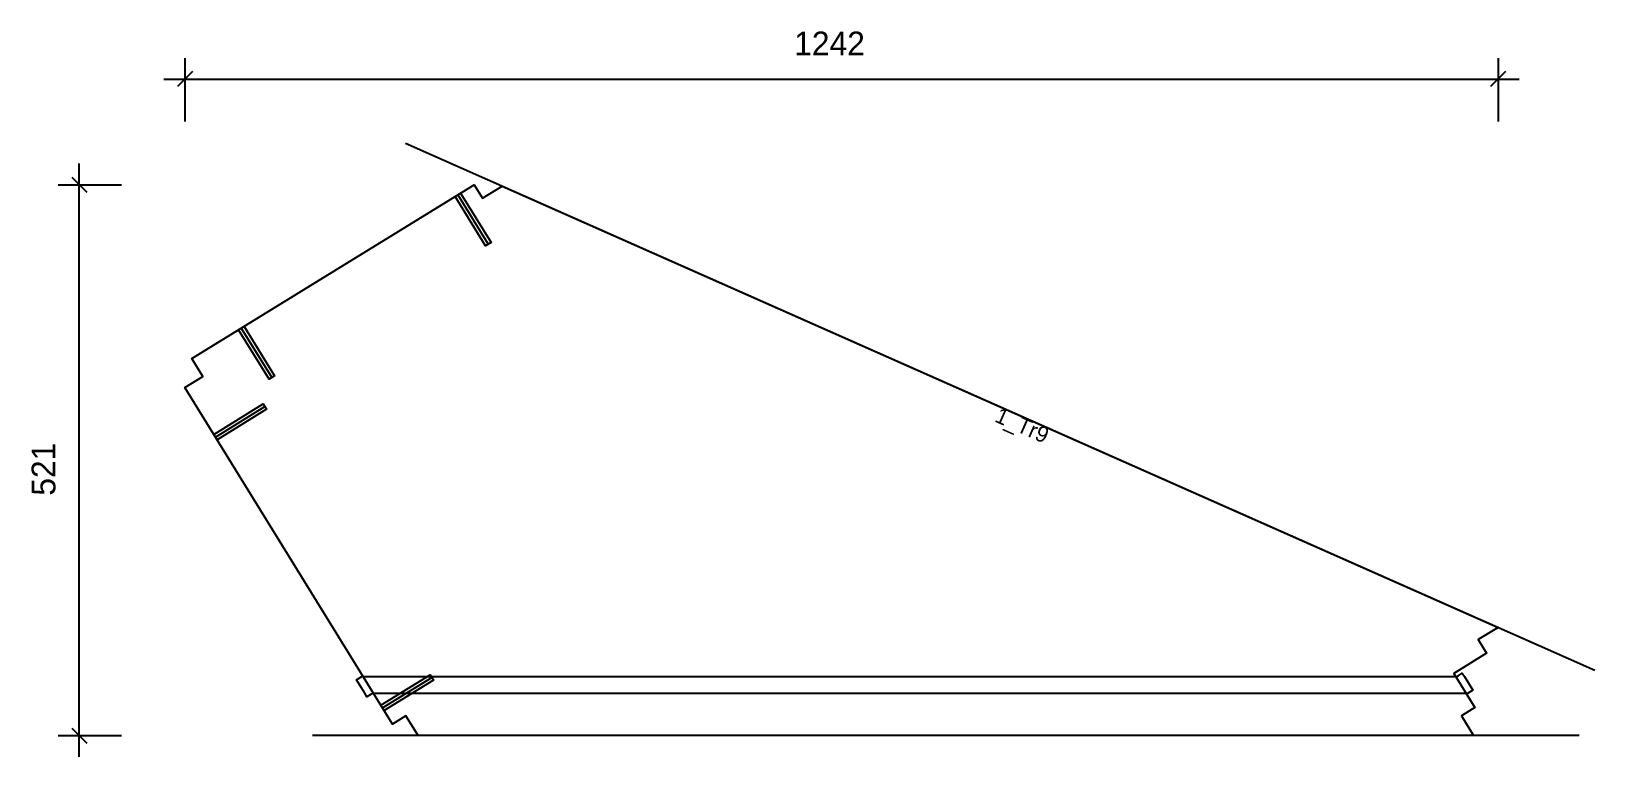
# Model space of a CAD drawing. Header units: millimetres. Extents: x -145 to 1334, y -20 to 667.
import ezdxf
from ezdxf.enums import TextEntityAlignment as Align

# ---------------------------------------------------------------- set-up
doc = ezdxf.new("R2010")
doc.units = ezdxf.units.MM
for name, color, linetype in [('CONTOUR', 7, 'CONTINUOUS'), ('CUT_RISER', 7, 'CONTINUOUS'), ('DIMLINES', 7, 'CONTINUOUS'), ('DIMLINESTEXT', 7, 'CONTINUOUS'), ('DRILLINGSSIDE', 7, 'CONTINUOUS'), ('EXTRATREADBACKPROFILELINES', 7, 'CONTINUOUS'), ('EXTRATREADBACKPROFILELINESTEXT', 7, 'CONTINUOUS'), ('EXTRATREADFRONTPROFILELINES', 7, 'CONTINUOUS')]:
    doc.layers.add(name, color=color, linetype=linetype)

msp = doc.modelspace()

# ---------------------------------------------------------------- linework, layer by layer
at = {"layer": 'CONTOUR', "color": 0, "linetype": '0'}
msp.add_lwpolyline([(1242.279, 102.41), (1223.549, 90.869), (1231.418, 78.099), (1200.342, 58.95), (1220.277, 26.599), (1207.506, 18.73), (1219.048, 0), (220.634, 0), (209.093, 18.73), (196.323, 10.861), (0, 329.466), (17.027, 339.958), (6.535, 356.985), (273.505, 521.49), (281.374, 508.72), (300.103, 520.261), (1242.279, 102.41)], dxfattribs=at)
at = {"layer": 'CUT_RISER', "color": 1, "linetype": '1'}
msp.add_lwpolyline([(1213.194, 40), (1205.194, 40), (1171.193, 40), (1137.193, 40), (1103.193, 40), (1069.193, 40), (1035.193, 40), (1001.193, 40), (967.193, 40), (933.193, 40), (899.193, 40), (865.193, 40), (831.193, 40), (797.193, 40), (763.193, 40), (729.193, 40), (695.193, 40), (687.193, 40), (653.193, 40), (619.193, 40), (585.193, 40), (551.193, 40), (517.193, 40), (483.193, 40), (449.193, 40), (415.193, 40), (381.193, 40), (347.193, 40), (313.193, 40), (279.193, 40), (245.193, 40), (211.193, 40), (177.193, 40), (176.171, 39.37), (172.085, 36.852), (170.113, 40.052), (162.225, 52.852), (163.247, 53.482), (167.334, 56), (175.334, 56), (207.459, 56), (239.584, 56), (271.709, 56), (303.834, 56), (335.959, 56), (368.084, 56), (400.209, 56), (432.334, 56), (464.459, 56), (496.584, 56), (528.709, 56), (560.834, 56), (592.959, 56), (625.084, 56), (657.209, 56), (689.334, 56), (721.459, 56), (753.584, 56), (785.709, 56), (817.834, 56), (849.959, 56), (882.084, 56), (914.209, 56), (946.334, 56), (978.459, 56), (1010.584, 56), (1042.709, 56), (1074.834, 56), (1106.959, 56), (1139.084, 56), (1171.209, 56), (1203.334, 56), (1204.356, 56.63), (1208.443, 59.148), (1210.414, 55.948), (1218.302, 43.148), (1217.28, 42.518), (1213.194, 40)], dxfattribs=at)
at = {"layer": 'DIMLINES', "color": 0}
for p, q in [((0, 641.49), (0, 581.49)), ((1242.279, 641.49), (1242.279, 581.49)), ((-20, 621.49), (1262.279, 621.49)), ((7.071, 628.561), (-7.071, 614.419)), ((1249.35, 628.561), (1235.208, 614.419)), ((-100, -20), (-100, 541.49)), ((-120, 521.49), (-60, 521.49)), ((-107.071, 528.561), (-92.929, 514.419)), ((-120, 0), (-60, 0)), ((-107.071, 7.071), (-92.929, -7.071))]:
    msp.add_line(p, q, dxfattribs=at)
at = {"layer": 'DRILLINGSSIDE', "color": 3}
for p, q in [((258.181, 512.047), (287.033, 465.223)), ((53.359, 385.838), (82.212, 339.014)), ((28.853, 282.642), (75.677, 311.495)), ((186.88, 26.185), (233.704, 55.038))]:
    msp.add_line(p, q, dxfattribs=at)
at = {"layer": 'DRILLINGSSIDE', "color": 3, "linetype": '3'}
for points in [[(260.735, 513.621), (289.587, 466.797), (284.479, 463.649), (255.626, 510.474)], [(55.913, 387.412), (84.766, 340.587), (79.658, 337.44), (50.805, 384.264)], [(27.279, 285.196), (74.103, 314.049), (77.251, 308.941), (30.427, 280.088)], [(185.306, 28.739), (232.13, 57.592), (235.278, 52.484), (188.454, 23.631)]]:
    msp.add_lwpolyline(points, dxfattribs=at)
at = {"layer": 'EXTRATREADBACKPROFILELINES', "color": 2}
msp.add_line((208.69, 560.802), (1333.692, 61.869), dxfattribs=at)
at = {"layer": 'EXTRATREADFRONTPROFILELINES', "color": 2}
msp.add_line((1319.048, 0), (120.634, 0), dxfattribs=at)

# ---------------------------------------------------------------- texts
at = {"layer": 'DIMLINESTEXT'}
msp.add_text('1242', height=22.5, dxfattribs=at).set_placement((576.336, 666.49), align=Align.TOP_LEFT)
msp.add_text('521', height=22.5, rotation=90, dxfattribs=at).set_placement((-145, 227.143), align=Align.TOP_LEFT)
at = {"layer": 'EXTRATREADBACKPROFILELINESTEXT'}
msp.add_text('1_Tr9', height=15, rotation=336, dxfattribs=at).set_placement((771.191, 311.336), align=Align.TOP_LEFT)

doc.saveas('drawing.dxf')
